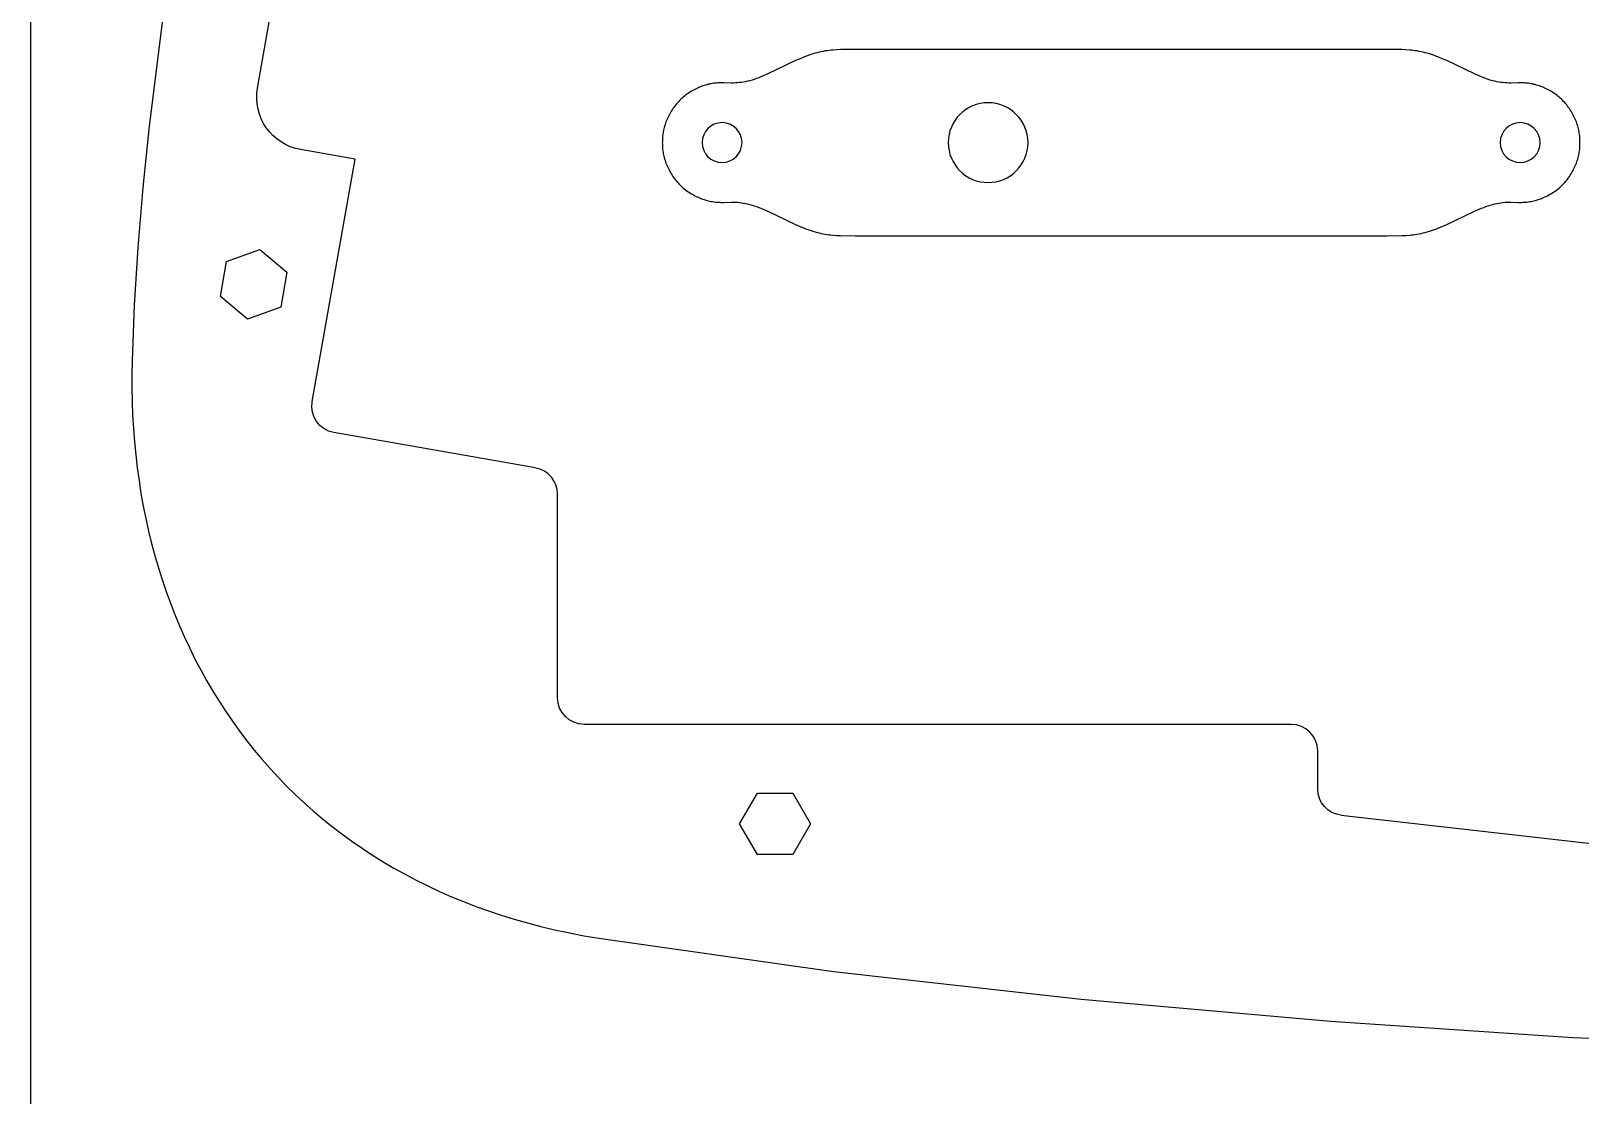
# Model space of a CAD drawing. Extents: x -763 to 762, y 34 to 355.
# Drawn here: x -152.4 to -35.9, y 182.2 to 262.2 of the extents above; entities that cross this region are included whole.
import ezdxf

# ---------------------------------------------------------------- set-up
doc = ezdxf.new("R2010")
doc.units = 0
for name, color, linetype in [('2D_ACR_PLOT$CUT1', 4, 'CONTINUOUS'), ('2D_ACR_PLOT$CUT2', 3, 'CONTINUOUS'), ('2D_ACR_PLOT$NOPRINT', 7, 'CONTINUOUS')]:
    doc.layers.add(name, color=color, linetype=linetype)

msp = doc.modelspace()

# ---------------------------------------------------------------- linework, layer by layer
at = {"layer": '2D_ACR_PLOT$CUT1'}
for p, q in [((-138.16, 242.22), (-137.7, 244.84)), ((-137.7, 244.84), (-135.2, 245.75)), ((-135.2, 245.75), (-133.16, 244.04)), ((-133.16, 244.04), (-133.62, 241.42)), ((-136.12, 240.51), (-138.16, 242.22)), ((-133.62, 241.42), (-136.12, 240.51)), ((-99.12, 202.55), (-97.79, 204.86)), ((-97.79, 204.86), (-95.13, 204.86)), ((-95.13, 204.86), (-93.8, 202.55)), ((-97.79, 200.25), (-99.12, 202.55)), ((-93.8, 202.55), (-95.13, 200.25)), ((-95.13, 200.25), (-97.79, 200.25))]:
    msp.add_line(p, q, dxfattribs=at)
at = {"layer": '2D_ACR_PLOT$CUT1', "extrusion": (0, 0, -1)}
for centre, radius in [((80.44, 253.79), 3), ((100.44, 253.79), 1.5), ((40.44, 253.79), 1.5)]:
    msp.add_circle(centre, radius, dxfattribs=at)
at = {"layer": '2D_ACR_PLOT$CUT2'}
for p, q in [((-135.37, 257.89), (-130.51, 285.47)), ((-142.33, 264.43), (-143.52, 255.02)), ((-94.92, 259.96), (-97, 258.95)), ((-94.58, 260.1), (-94.92, 259.96)), ((-94.25, 260.24), (-94.58, 260.1)), ((-94.09, 260.3), (-94.25, 260.24)), ((-93.93, 260.36), (-94.09, 260.3)), ((-93.77, 260.41), (-93.93, 260.36)), ((-93.61, 260.46), (-93.77, 260.41)), ((-93.45, 260.51), (-93.61, 260.46)), ((-93.3, 260.55), (-93.45, 260.51)), ((-93.14, 260.59), (-93.3, 260.55)), ((-92.99, 260.62), (-93.14, 260.59)), ((-92.84, 260.65), (-92.99, 260.62)), ((-92.69, 260.68), (-92.84, 260.65)), ((-92.55, 260.7), (-92.69, 260.68)), ((-92.4, 260.72), (-92.55, 260.7)), ((-92.26, 260.74), (-92.4, 260.72)), ((-92.11, 260.75), (-92.26, 260.74)), ((-91.83, 260.77), (-92.11, 260.75)), ((-91.55, 260.78), (-91.83, 260.77)), ((-90.44, 260.79), (-91.55, 260.78)), ((-50.44, 260.79), (-90.44, 260.79)), ((-49.32, 260.78), (-50.44, 260.79)), ((-49.04, 260.77), (-49.32, 260.78)), ((-48.76, 260.75), (-49.04, 260.77)), ((-48.61, 260.74), (-48.76, 260.75)), ((-48.47, 260.72), (-48.61, 260.74)), ((-48.32, 260.7), (-48.47, 260.72)), ((-48.18, 260.68), (-48.32, 260.7)), ((-48.03, 260.65), (-48.18, 260.68)), ((-47.88, 260.62), (-48.03, 260.65)), ((-47.73, 260.59), (-47.88, 260.62)), ((-47.57, 260.55), (-47.73, 260.59)), ((-47.42, 260.51), (-47.57, 260.55)), ((-47.26, 260.46), (-47.42, 260.51)), ((-47.11, 260.41), (-47.26, 260.46)), ((-46.95, 260.36), (-47.11, 260.41)), ((-46.78, 260.3), (-46.95, 260.36)), ((-46.62, 260.24), (-46.78, 260.3)), ((-46.29, 260.1), (-46.62, 260.24)), ((-45.95, 259.96), (-46.29, 260.1)), ((-43.87, 258.95), (-45.95, 259.96)), ((-97.52, 258.73), (-97.69, 258.66)), ((-97.35, 258.8), (-97.52, 258.73)), ((-97, 258.95), (-97.35, 258.8)), ((-43.52, 258.8), (-43.87, 258.95)), ((-43.35, 258.73), (-43.52, 258.8)), ((-43.18, 258.66), (-43.35, 258.73)), ((-102.9, 257.56), (-102.99, 257.49)), ((-102.8, 257.62), (-102.9, 257.56)), ((-102.7, 257.68), (-102.8, 257.62)), ((-102.6, 257.74), (-102.7, 257.68)), ((-102.5, 257.79), (-102.6, 257.74)), ((-102.4, 257.84), (-102.5, 257.79)), ((-102.3, 257.89), (-102.4, 257.84)), ((-102.2, 257.93), (-102.3, 257.89)), ((-102.09, 257.98), (-102.2, 257.93)), ((-101.99, 258.02), (-102.09, 257.98)), ((-101.88, 258.05), (-101.99, 258.02)), ((-101.78, 258.09), (-101.88, 258.05)), ((-101.67, 258.12), (-101.78, 258.09)), ((-101.57, 258.15), (-101.67, 258.12)), ((-101.46, 258.17), (-101.57, 258.15)), ((-101.36, 258.2), (-101.46, 258.17)), ((-101.25, 258.22), (-101.36, 258.2)), ((-101.15, 258.23), (-101.25, 258.22)), ((-101.05, 258.25), (-101.15, 258.23)), ((-100.94, 258.26), (-101.05, 258.25)), ((-100.84, 258.27), (-100.94, 258.26)), ((-100.74, 258.28), (-100.84, 258.27)), ((-100.64, 258.29), (-100.74, 258.28)), ((-100.54, 258.29), (-100.64, 258.29)), ((-100.44, 258.29), (-100.54, 258.29)), ((-100.3, 258.29), (-100.44, 258.29)), ((-99.73, 258.27), (-100.3, 258.29)), ((-99.59, 258.27), (-99.73, 258.27)), ((-99.44, 258.28), (-99.59, 258.27)), ((-99.29, 258.28), (-99.44, 258.28)), ((-99.14, 258.3), (-99.29, 258.28)), ((-98.99, 258.32), (-99.14, 258.3)), ((-98.84, 258.34), (-98.99, 258.32)), ((-98.68, 258.37), (-98.84, 258.34)), ((-98.52, 258.4), (-98.68, 258.37)), ((-98.36, 258.44), (-98.52, 258.4)), ((-98.19, 258.49), (-98.36, 258.44)), ((-98.03, 258.54), (-98.19, 258.49)), ((-97.86, 258.6), (-98.03, 258.54)), ((-97.69, 258.66), (-97.86, 258.6)), ((-43.01, 258.6), (-43.18, 258.66)), ((-42.84, 258.54), (-43.01, 258.6)), ((-42.68, 258.49), (-42.84, 258.54)), ((-42.51, 258.44), (-42.68, 258.49)), ((-42.35, 258.4), (-42.51, 258.44)), ((-42.19, 258.37), (-42.35, 258.4)), ((-42.04, 258.34), (-42.19, 258.37)), ((-41.88, 258.32), (-42.04, 258.34)), ((-41.73, 258.3), (-41.88, 258.32)), ((-41.58, 258.28), (-41.73, 258.3)), ((-41.43, 258.28), (-41.58, 258.28)), ((-41.28, 258.27), (-41.43, 258.28)), ((-41.14, 258.27), (-41.28, 258.27)), ((-40.57, 258.29), (-41.14, 258.27)), ((-40.44, 258.29), (-40.57, 258.29)), ((-40.34, 258.29), (-40.44, 258.29)), ((-40.23, 258.29), (-40.34, 258.29)), ((-40.13, 258.28), (-40.23, 258.29)), ((-40.03, 258.27), (-40.13, 258.28)), ((-39.93, 258.26), (-40.03, 258.27)), ((-39.82, 258.25), (-39.93, 258.26)), ((-39.72, 258.23), (-39.82, 258.25)), ((-39.62, 258.22), (-39.72, 258.23)), ((-39.51, 258.2), (-39.62, 258.22)), ((-39.41, 258.17), (-39.51, 258.2)), ((-39.3, 258.15), (-39.41, 258.17)), ((-39.2, 258.12), (-39.3, 258.15)), ((-39.09, 258.09), (-39.2, 258.12)), ((-38.99, 258.05), (-39.09, 258.09)), ((-38.88, 258.02), (-38.99, 258.05)), ((-38.78, 257.98), (-38.88, 258.02)), ((-38.68, 257.93), (-38.78, 257.98)), ((-38.57, 257.89), (-38.68, 257.93)), ((-38.47, 257.84), (-38.57, 257.89)), ((-38.37, 257.79), (-38.47, 257.84)), ((-38.27, 257.74), (-38.37, 257.79)), ((-38.17, 257.68), (-38.27, 257.74)), ((-38.07, 257.62), (-38.17, 257.68)), ((-37.97, 257.56), (-38.07, 257.62)), ((-37.88, 257.49), (-37.97, 257.56)), ((-104.07, 256.44), (-104.14, 256.35)), ((-104, 256.54), (-104.07, 256.44)), ((-103.93, 256.63), (-104, 256.54)), ((-103.85, 256.72), (-103.93, 256.63)), ((-103.78, 256.81), (-103.85, 256.72)), ((-103.7, 256.89), (-103.78, 256.81)), ((-103.62, 256.97), (-103.7, 256.89)), ((-103.53, 257.06), (-103.62, 256.97)), ((-103.45, 257.13), (-103.53, 257.06)), ((-103.36, 257.21), (-103.45, 257.13)), ((-103.27, 257.29), (-103.36, 257.21)), ((-103.18, 257.36), (-103.27, 257.29)), ((-103.09, 257.43), (-103.18, 257.36)), ((-102.99, 257.49), (-103.09, 257.43)), ((-37.78, 257.43), (-37.88, 257.49)), ((-37.69, 257.36), (-37.78, 257.43)), ((-37.6, 257.29), (-37.69, 257.36)), ((-37.51, 257.21), (-37.6, 257.29)), ((-37.42, 257.13), (-37.51, 257.21)), ((-37.34, 257.06), (-37.42, 257.13)), ((-37.25, 256.97), (-37.34, 257.06)), ((-37.17, 256.89), (-37.25, 256.97)), ((-37.09, 256.81), (-37.17, 256.89)), ((-37.02, 256.72), (-37.09, 256.81)), ((-36.94, 256.63), (-37.02, 256.72)), ((-36.87, 256.54), (-36.94, 256.63)), ((-36.8, 256.44), (-36.87, 256.54)), ((-36.73, 256.35), (-36.8, 256.44)), ((-104.7, 255.24), (-104.73, 255.14)), ((-104.66, 255.34), (-104.7, 255.24)), ((-104.62, 255.45), (-104.66, 255.34)), ((-104.58, 255.55), (-104.62, 255.45)), ((-104.53, 255.66), (-104.58, 255.55)), ((-104.48, 255.76), (-104.53, 255.66)), ((-104.43, 255.86), (-104.48, 255.76)), ((-104.38, 255.96), (-104.43, 255.86)), ((-104.32, 256.06), (-104.38, 255.96)), ((-104.26, 256.16), (-104.32, 256.06)), ((-104.2, 256.25), (-104.26, 256.16)), ((-104.14, 256.35), (-104.2, 256.25)), ((-36.67, 256.25), (-36.73, 256.35)), ((-36.61, 256.16), (-36.67, 256.25)), ((-36.55, 256.06), (-36.61, 256.16)), ((-36.49, 255.96), (-36.55, 256.06)), ((-36.44, 255.86), (-36.49, 255.96)), ((-36.39, 255.76), (-36.44, 255.86)), ((-36.34, 255.66), (-36.39, 255.76)), ((-36.29, 255.55), (-36.34, 255.66)), ((-36.25, 255.45), (-36.29, 255.55)), ((-36.21, 255.34), (-36.25, 255.45)), ((-36.17, 255.24), (-36.21, 255.34)), ((-36.14, 255.14), (-36.17, 255.24)), ((-143.52, 255.02), (-143.99, 250.41)), ((-104.92, 254.2), (-104.93, 254.09)), ((-104.93, 254.09), (-104.93, 253.99)), ((-104.91, 254.3), (-104.92, 254.2)), ((-104.89, 254.4), (-104.91, 254.3)), ((-104.88, 254.51), (-104.89, 254.4)), ((-104.86, 254.61), (-104.88, 254.51)), ((-104.84, 254.72), (-104.86, 254.61)), ((-104.82, 254.82), (-104.84, 254.72)), ((-104.79, 254.93), (-104.82, 254.82)), ((-104.76, 255.03), (-104.79, 254.93)), ((-104.73, 255.14), (-104.76, 255.03)), ((-36.11, 255.03), (-36.14, 255.14)), ((-36.08, 254.93), (-36.11, 255.03)), ((-36.05, 254.82), (-36.08, 254.93)), ((-36.03, 254.72), (-36.05, 254.82)), ((-36.01, 254.61), (-36.03, 254.72)), ((-35.99, 254.51), (-36.01, 254.61)), ((-35.98, 254.4), (-35.99, 254.51)), ((-35.96, 254.3), (-35.98, 254.4)), ((-35.95, 254.2), (-35.96, 254.3)), ((-35.95, 254.09), (-35.95, 254.2)), ((-35.94, 253.99), (-35.95, 254.09)), ((-128.04, 252.54), (-132.13, 253.26)), ((-104.93, 253.89), (-104.94, 253.79)), ((-104.94, 253.79), (-104.93, 253.69)), ((-104.93, 253.99), (-104.93, 253.89)), ((-104.93, 253.69), (-104.93, 253.59)), ((-104.93, 253.59), (-104.93, 253.49)), ((-104.93, 253.49), (-104.92, 253.39)), ((-104.92, 253.39), (-104.91, 253.28)), ((-104.91, 253.28), (-104.89, 253.18)), ((-104.89, 253.18), (-104.88, 253.08)), ((-104.88, 253.08), (-104.86, 252.97)), ((-104.86, 252.97), (-104.84, 252.87)), ((-36.03, 252.87), (-36.01, 252.97)), ((-36.01, 252.97), (-35.99, 253.08)), ((-35.99, 253.08), (-35.98, 253.18)), ((-35.98, 253.18), (-35.96, 253.28)), ((-35.96, 253.28), (-35.95, 253.39)), ((-35.95, 253.49), (-35.94, 253.59)), ((-35.95, 253.39), (-35.95, 253.49)), ((-35.94, 253.89), (-35.94, 253.99)), ((-35.94, 253.79), (-35.94, 253.89)), ((-35.94, 253.69), (-35.94, 253.79)), ((-35.94, 253.59), (-35.94, 253.69)), ((-131.26, 234.31), (-128.04, 252.54)), ((-104.84, 252.87), (-104.82, 252.76)), ((-104.82, 252.76), (-104.79, 252.66)), ((-104.79, 252.66), (-104.76, 252.55)), ((-104.76, 252.55), (-104.73, 252.45)), ((-104.73, 252.45), (-104.7, 252.34)), ((-104.7, 252.34), (-104.66, 252.24)), ((-104.66, 252.24), (-104.62, 252.14)), ((-104.62, 252.14), (-104.58, 252.03)), ((-104.58, 252.03), (-104.53, 251.93)), ((-104.53, 251.93), (-104.48, 251.83)), ((-104.48, 251.83), (-104.43, 251.73)), ((-104.43, 251.73), (-104.38, 251.62)), ((-36.49, 251.62), (-36.44, 251.73)), ((-36.44, 251.73), (-36.39, 251.83)), ((-36.39, 251.83), (-36.34, 251.93)), ((-36.34, 251.93), (-36.29, 252.03)), ((-36.29, 252.03), (-36.25, 252.14)), ((-36.25, 252.14), (-36.21, 252.24)), ((-36.21, 252.24), (-36.17, 252.34)), ((-36.17, 252.34), (-36.14, 252.45)), ((-36.14, 252.45), (-36.11, 252.55)), ((-36.11, 252.55), (-36.08, 252.66)), ((-36.08, 252.66), (-36.05, 252.76)), ((-36.05, 252.76), (-36.03, 252.87)), ((-104.38, 251.62), (-104.32, 251.53)), ((-104.32, 251.53), (-104.26, 251.43)), ((-104.26, 251.43), (-104.2, 251.33)), ((-104.2, 251.33), (-104.14, 251.23)), ((-104.14, 251.23), (-104.07, 251.14)), ((-104.07, 251.14), (-104, 251.05)), ((-104, 251.05), (-103.93, 250.96)), ((-103.93, 250.96), (-103.85, 250.87)), ((-103.85, 250.87), (-103.78, 250.78)), ((-103.78, 250.78), (-103.7, 250.69)), ((-103.7, 250.69), (-103.62, 250.61)), ((-103.62, 250.61), (-103.53, 250.53)), ((-37.34, 250.53), (-37.25, 250.61)), ((-37.25, 250.61), (-37.17, 250.69)), ((-37.17, 250.69), (-37.09, 250.78)), ((-37.09, 250.78), (-37.02, 250.87)), ((-37.02, 250.87), (-36.94, 250.96)), ((-36.94, 250.96), (-36.87, 251.05)), ((-36.87, 251.05), (-36.8, 251.14)), ((-36.8, 251.14), (-36.73, 251.23)), ((-36.73, 251.23), (-36.67, 251.33)), ((-36.67, 251.33), (-36.61, 251.43)), ((-36.61, 251.43), (-36.55, 251.53)), ((-36.55, 251.53), (-36.49, 251.62)), ((-143.99, 250.41), (-144.37, 245.91)), ((-103.53, 250.53), (-103.45, 250.45)), ((-103.45, 250.45), (-103.36, 250.37)), ((-103.36, 250.37), (-103.27, 250.3)), ((-103.27, 250.3), (-103.18, 250.23)), ((-103.18, 250.23), (-103.09, 250.16)), ((-103.09, 250.16), (-102.99, 250.09)), ((-102.99, 250.09), (-102.9, 250.03)), ((-102.9, 250.03), (-102.8, 249.96)), ((-102.8, 249.96), (-102.7, 249.9)), ((-102.7, 249.9), (-102.6, 249.85)), ((-102.6, 249.85), (-102.5, 249.79)), ((-102.5, 249.79), (-102.4, 249.74)), ((-102.4, 249.74), (-102.3, 249.7)), ((-102.3, 249.7), (-102.2, 249.65)), ((-102.2, 249.65), (-102.09, 249.61)), ((-102.09, 249.61), (-101.99, 249.57)), ((-101.99, 249.57), (-101.88, 249.53)), ((-101.88, 249.53), (-101.78, 249.5)), ((-101.78, 249.5), (-101.67, 249.47)), ((-101.67, 249.47), (-101.57, 249.44)), ((-101.57, 249.44), (-101.46, 249.41)), ((-101.46, 249.41), (-101.36, 249.39)), ((-39.51, 249.39), (-39.41, 249.41)), ((-39.41, 249.41), (-39.3, 249.44)), ((-39.3, 249.44), (-39.2, 249.47)), ((-39.2, 249.47), (-39.09, 249.5)), ((-39.09, 249.5), (-38.99, 249.53)), ((-38.99, 249.53), (-38.88, 249.57)), ((-38.88, 249.57), (-38.78, 249.61)), ((-38.78, 249.61), (-38.68, 249.65)), ((-38.68, 249.65), (-38.57, 249.7)), ((-38.57, 249.7), (-38.47, 249.74)), ((-38.47, 249.74), (-38.37, 249.79)), ((-38.37, 249.79), (-38.27, 249.85)), ((-38.27, 249.85), (-38.17, 249.9)), ((-38.17, 249.9), (-38.07, 249.96)), ((-38.07, 249.96), (-37.97, 250.03)), ((-37.97, 250.03), (-37.88, 250.09)), ((-37.88, 250.09), (-37.78, 250.16)), ((-37.78, 250.16), (-37.69, 250.23)), ((-37.69, 250.23), (-37.6, 250.3)), ((-37.6, 250.3), (-37.51, 250.37)), ((-37.51, 250.37), (-37.42, 250.45)), ((-37.42, 250.45), (-37.34, 250.53)), ((-101.36, 249.39), (-101.25, 249.37)), ((-101.25, 249.37), (-101.15, 249.35)), ((-101.15, 249.35), (-101.05, 249.33)), ((-101.05, 249.33), (-100.94, 249.32)), ((-100.94, 249.32), (-100.84, 249.31)), ((-100.84, 249.31), (-100.74, 249.3)), ((-100.74, 249.3), (-100.64, 249.3)), ((-100.64, 249.3), (-100.54, 249.29)), ((-100.54, 249.29), (-100.44, 249.29)), ((-100.44, 249.29), (-100.3, 249.29)), ((-100.3, 249.29), (-99.73, 249.31)), ((-99.73, 249.31), (-99.59, 249.31)), ((-99.59, 249.31), (-99.44, 249.31)), ((-99.44, 249.31), (-99.29, 249.3)), ((-99.29, 249.3), (-99.14, 249.29)), ((-99.14, 249.29), (-98.99, 249.27)), ((-98.99, 249.27), (-98.84, 249.24)), ((-98.84, 249.24), (-98.68, 249.22)), ((-98.68, 249.22), (-98.52, 249.18)), ((-98.52, 249.18), (-98.36, 249.14)), ((-98.36, 249.14), (-98.19, 249.09)), ((-98.19, 249.09), (-98.03, 249.04)), ((-98.03, 249.04), (-97.86, 248.98)), ((-97.86, 248.98), (-97.69, 248.92)), ((-97.69, 248.92), (-97.52, 248.86)), ((-97.52, 248.86), (-97.35, 248.78)), ((-97.35, 248.78), (-97, 248.63)), ((-97, 248.63), (-94.92, 247.63)), ((-45.95, 247.63), (-43.87, 248.63)), ((-43.87, 248.63), (-43.52, 248.78)), ((-43.52, 248.78), (-43.35, 248.86)), ((-43.35, 248.86), (-43.18, 248.92)), ((-43.18, 248.92), (-43.01, 248.98)), ((-43.01, 248.98), (-42.84, 249.04)), ((-42.84, 249.04), (-42.68, 249.09)), ((-42.68, 249.09), (-42.51, 249.14)), ((-42.51, 249.14), (-42.35, 249.18)), ((-42.35, 249.18), (-42.19, 249.22)), ((-42.19, 249.22), (-42.04, 249.24)), ((-42.04, 249.24), (-41.88, 249.27)), ((-41.88, 249.27), (-41.73, 249.29)), ((-41.73, 249.29), (-41.58, 249.3)), ((-41.58, 249.3), (-41.43, 249.31)), ((-41.43, 249.31), (-41.28, 249.31)), ((-41.28, 249.31), (-41.14, 249.31)), ((-41.14, 249.31), (-40.57, 249.29)), ((-40.57, 249.29), (-40.44, 249.29)), ((-40.44, 249.29), (-40.34, 249.29)), ((-40.34, 249.29), (-40.23, 249.3)), ((-40.23, 249.3), (-40.13, 249.3)), ((-40.13, 249.3), (-40.03, 249.31)), ((-40.03, 249.31), (-39.93, 249.32)), ((-39.93, 249.32), (-39.82, 249.33)), ((-39.82, 249.33), (-39.72, 249.35)), ((-39.72, 249.35), (-39.62, 249.37)), ((-39.62, 249.37), (-39.51, 249.39)), ((-94.92, 247.63), (-94.58, 247.48)), ((-94.58, 247.48), (-94.25, 247.35)), ((-94.25, 247.35), (-94.09, 247.28)), ((-94.09, 247.28), (-93.93, 247.23)), ((-93.93, 247.23), (-93.77, 247.17)), ((-93.77, 247.17), (-93.61, 247.12)), ((-93.61, 247.12), (-93.45, 247.08)), ((-93.45, 247.08), (-93.3, 247.03)), ((-47.57, 247.03), (-47.42, 247.08)), ((-47.42, 247.08), (-47.26, 247.12)), ((-47.26, 247.12), (-47.11, 247.17)), ((-47.11, 247.17), (-46.95, 247.23)), ((-46.95, 247.23), (-46.78, 247.28)), ((-46.78, 247.28), (-46.62, 247.35)), ((-46.62, 247.35), (-46.29, 247.48)), ((-46.29, 247.48), (-45.95, 247.63)), ((-144.37, 245.91), (-144.64, 241.56)), ((-93.3, 247.03), (-93.14, 247)), ((-93.14, 247), (-92.99, 246.96)), ((-92.99, 246.96), (-92.84, 246.93)), ((-92.84, 246.93), (-92.69, 246.91)), ((-92.69, 246.91), (-92.55, 246.88)), ((-92.55, 246.88), (-92.4, 246.86)), ((-92.4, 246.86), (-92.26, 246.85)), ((-92.26, 246.85), (-92.11, 246.83)), ((-92.11, 246.83), (-91.83, 246.81)), ((-91.83, 246.81), (-91.55, 246.8)), ((-91.55, 246.8), (-90.44, 246.79)), ((-90.44, 246.79), (-50.44, 246.79)), ((-50.44, 246.79), (-49.32, 246.8)), ((-49.32, 246.8), (-49.04, 246.81)), ((-49.04, 246.81), (-48.76, 246.83)), ((-48.76, 246.83), (-48.61, 246.85)), ((-48.61, 246.85), (-48.47, 246.86)), ((-48.47, 246.86), (-48.32, 246.88)), ((-48.32, 246.88), (-48.18, 246.91)), ((-48.18, 246.91), (-48.03, 246.93)), ((-48.03, 246.93), (-47.88, 246.96)), ((-47.88, 246.96), (-47.73, 247)), ((-47.73, 247), (-47.57, 247.03)), ((-144.64, 241.56), (-144.8, 237.37)), ((-144.8, 237.37), (-144.82, 236.34)), ((-144.82, 236.34), (-144.82, 235.32)), ((-144.82, 235.32), (-144.8, 234.3)), ((-144.8, 234.3), (-144.76, 233.29)), ((-144.76, 233.29), (-144.7, 232.29)), ((-144.7, 232.29), (-144.62, 231.3)), ((-114.46, 229.32), (-129.63, 231.99)), ((-144.62, 231.3), (-144.53, 230.31)), ((-144.53, 230.31), (-144.41, 229.34)), ((-144.41, 229.34), (-144.28, 228.37)), ((-144.28, 228.37), (-144.13, 227.4)), ((-144.13, 227.4), (-143.96, 226.45)), ((-112.81, 212.04), (-112.81, 227.35)), ((-143.96, 226.45), (-143.77, 225.51)), ((-143.77, 225.51), (-143.56, 224.57)), ((-143.56, 224.57), (-143.33, 223.65)), ((-143.33, 223.65), (-143.09, 222.73)), ((-143.09, 222.73), (-142.82, 221.82)), ((-142.82, 221.82), (-142.54, 220.93)), ((-142.54, 220.93), (-142.24, 220.04)), ((-142.24, 220.04), (-141.92, 219.16)), ((-141.92, 219.16), (-141.59, 218.3)), ((-141.59, 218.3), (-141.23, 217.44)), ((-141.23, 217.44), (-140.86, 216.6)), ((-140.86, 216.6), (-140.47, 215.76)), ((-140.47, 215.76), (-140.07, 214.94)), ((-140.07, 214.94), (-139.64, 214.13)), ((-139.64, 214.13), (-139.2, 213.33)), ((-139.2, 213.33), (-138.74, 212.55)), ((-138.74, 212.55), (-138.26, 211.78)), ((-138.26, 211.78), (-137.76, 211.01)), ((-137.76, 211.01), (-137.25, 210.27)), ((-137.25, 210.27), (-136.72, 209.53)), ((-57.66, 210.04), (-110.81, 210.04)), ((-136.72, 209.53), (-136.17, 208.81)), ((-136.17, 208.81), (-135.61, 208.1)), ((-135.61, 208.1), (-135.03, 207.41)), ((-55.66, 205.19), (-55.66, 208.04)), ((-135.03, 207.41), (-134.43, 206.72)), ((-134.43, 206.72), (-133.81, 206.06)), ((-133.81, 206.06), (-133.18, 205.4)), ((-133.18, 205.4), (-132.53, 204.77)), ((-132.53, 204.77), (-131.86, 204.14)), ((-131.86, 204.14), (-131.18, 203.53)), ((-131.18, 203.53), (-130.48, 202.94)), ((-130.48, 202.94), (-129.76, 202.36)), ((-20.44, 199.4), (-53.89, 203.2)), ((-129.76, 202.36), (-129.03, 201.8)), ((-129.03, 201.8), (-128.28, 201.25)), ((-128.28, 201.25), (-127.51, 200.72)), ((-127.51, 200.72), (-126.73, 200.21)), ((-126.73, 200.21), (-125.93, 199.71)), ((-125.93, 199.71), (-125.11, 199.23)), ((-125.11, 199.23), (-124.28, 198.77)), ((-124.28, 198.77), (-123.43, 198.32)), ((-123.43, 198.32), (-122.57, 197.89)), ((-122.57, 197.89), (-121.69, 197.48)), ((-121.69, 197.48), (-120.79, 197.08)), ((-120.79, 197.08), (-119.88, 196.71)), ((-119.88, 196.71), (-118.95, 196.35)), ((-118.95, 196.35), (-118.01, 196.01)), ((-118.01, 196.01), (-117.05, 195.69)), ((-117.05, 195.69), (-116.07, 195.39)), ((-116.07, 195.39), (-115.08, 195.11)), ((-115.08, 195.11), (-114.07, 194.84)), ((-114.07, 194.84), (-113.05, 194.6)), ((-113.05, 194.6), (-112.01, 194.38)), ((-112.01, 194.38), (-110.96, 194.17)), ((-110.96, 194.17), (-109.89, 193.99)), ((-109.89, 193.99), (-92.07, 191.45)), ((-92.07, 191.45), (-73.45, 189.37)), ((-73.45, 189.37), (-54.69, 187.72)), ((-54.69, 187.72), (-36.47, 186.5)), ((-36.47, 186.5), (-18.37, 185.68))]:
    msp.add_line(p, q, dxfattribs=at)
at = {"layer": '2D_ACR_PLOT$CUT2', "extrusion": (0, 0, -1)}
for centre, radius, start, end in [((131.43, 257.2), 4, 280, 10), ((129.29, 233.96), 2, 280.0002, 10.0001), ((110.81, 212.04), 2, 270, 0), ((53.66, 205.19), 2, 276.4836, 0)]:
    msp.add_arc(centre, radius, start, end, dxfattribs=at)
at = {"layer": '2D_ACR_PLOT$CUT2'}
for centre, end in [((-114.81, 227.35), 79.9998), ((-57.66, 208.04), 90)]:
    msp.add_arc(centre, 2, 0, end, dxfattribs=at)
at = {"layer": '2D_ACR_PLOT$NOPRINT'}
msp.add_line((-152.4, 33.92), (-152.4, 338.72), dxfattribs=at)

doc.saveas('drawing.dxf')
